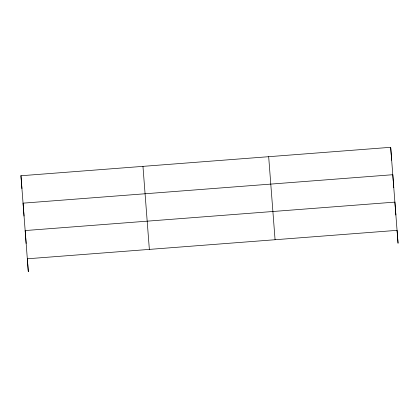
<?xml version="1.0" encoding="UTF-8"?>
<svg xmlns="http://www.w3.org/2000/svg" width="419" height="419" viewBox="0 0 419 419"><rect width="100%" height="100%" fill="white"/><g stroke="black" fill="none" stroke-linecap="round" stroke-linejoin="round"><path stroke-width="0.63" d="M20.95 175.75L390.686 147.31L398.05 243.25L397.081 230.345L27.34 258.785L28.314 271.69L20.95 175.75L21.919 188.655M268.673 156.696L275.068 239.731M142.963 166.364L149.358 249.399M393.766 187.618L392.797 174.713L23.061 203.152L24.03 216.057M395.876 215.02L394.908 202.115L25.166 230.555L26.14 243.46M390.686 147.31L391.66 160.215"/></g></svg>
